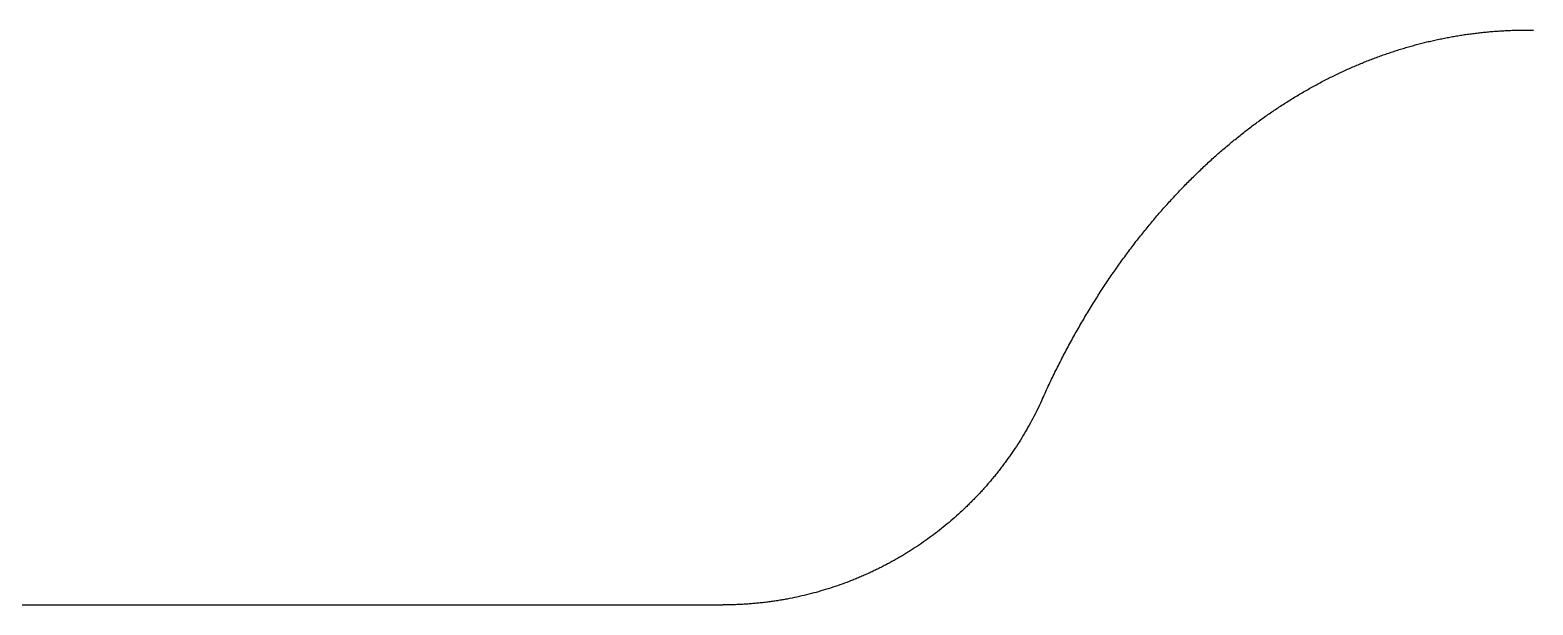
# Model space of a CAD drawing. Header units: millimetres. Extents: x -10 to 276, y -93 to 17.
# Drawn here: x 193.2 to 200.06, y -85.72 to -83.1 of the extents above; entities that cross this region are included whole.
import ezdxf

# ---------------------------------------------------------------- set-up
doc = ezdxf.new("R2010")
doc.units = ezdxf.units.MM
doc.layers.add('BLACK', color=7, linetype='CONTINUOUS')

msp = doc.modelspace()

# ---------------------------------------------------------------- linework, layer by layer
at = {"layer": 'BLACK', "linetype": 'Continuous'}
for p, q in [((199.63882, -83.142429), (199.644961, -83.141184)), ((199.644961, -83.141184), (199.651103, -83.13996)), ((199.651103, -83.13996), (199.657246, -83.138755)), ((199.657246, -83.138755), (199.66339, -83.137571)), ((199.66339, -83.137571), (199.669537, -83.136406)), ((199.669537, -83.136406), (199.675683, -83.135262)), ((199.675683, -83.135262), (199.681832, -83.134138)), ((199.681832, -83.134138), (199.687982, -83.133034)), ((199.687982, -83.133034), (199.694133, -83.13195)), ((199.694133, -83.13195), (199.700285, -83.130887)), ((199.700285, -83.130887), (199.706439, -83.129843)), ((199.706439, -83.129843), (199.712593, -83.128819)), ((199.712593, -83.128819), (199.718749, -83.127816)), ((199.718749, -83.127816), (199.724906, -83.126832)), ((199.724906, -83.126832), (199.731064, -83.125869)), ((199.731064, -83.125869), (199.737223, -83.124926)), ((199.737223, -83.124926), (199.743383, -83.124002)), ((199.743383, -83.124002), (199.749544, -83.123099)), ((199.749544, -83.123099), (199.755706, -83.122216)), ((199.755706, -83.122216), (199.761869, -83.121353)), ((199.761869, -83.121353), (199.768034, -83.12051)), ((199.768034, -83.12051), (199.774198, -83.119687)), ((199.774198, -83.119687), (199.780364, -83.118885)), ((199.780364, -83.118885), (199.786531, -83.118102)), ((199.786531, -83.118102), (199.792699, -83.117339)), ((199.792699, -83.117339), (199.798867, -83.116597)), ((199.798867, -83.116597), (199.805037, -83.115874)), ((199.805037, -83.115874), (199.811207, -83.115171)), ((199.811207, -83.115171), (199.817378, -83.114489)), ((199.817378, -83.114489), (199.823549, -83.113826)), ((199.823549, -83.113826), (199.829722, -83.113184)), ((199.829722, -83.113184), (199.835895, -83.112561)), ((199.835895, -83.112561), (199.842069, -83.111959)), ((199.842069, -83.111959), (199.848243, -83.111377)), ((199.848243, -83.111377), (199.854418, -83.110814)), ((199.854418, -83.110814), (199.860593, -83.110272)), ((199.860593, -83.110272), (199.86677, -83.10975)), ((199.86677, -83.10975), (199.872946, -83.109248)), ((199.872946, -83.109248), (199.879124, -83.108765)), ((199.879124, -83.108765), (199.885301, -83.108303)), ((199.885301, -83.108303), (199.89148, -83.107861)), ((199.89148, -83.107861), (199.897659, -83.107439)), ((199.897659, -83.107439), (199.903838, -83.107037)), ((199.903838, -83.107037), (199.910017, -83.106655)), ((199.910017, -83.106655), (199.916198, -83.106293)), ((199.916198, -83.106293), (199.922378, -83.105951)), ((199.922378, -83.105951), (199.928559, -83.105628)), ((199.928559, -83.105628), (199.93474, -83.105326)), ((199.93474, -83.105326), (199.940922, -83.105044)), ((199.940922, -83.105044), (199.947103, -83.104782)), ((199.947103, -83.104782), (199.953285, -83.10454)), ((199.953285, -83.10454), (199.959468, -83.104318)), ((199.959468, -83.104318), (199.96565, -83.104116)), ((199.96565, -83.104116), (199.971833, -83.103934)), ((199.971833, -83.103934), (199.978016, -83.103772)), ((199.978016, -83.103772), (199.984199, -83.10363)), ((199.984199, -83.10363), (199.990382, -83.103508)), ((199.990382, -83.103508), (199.996565, -83.103406)), ((199.996565, -83.103406), (200.002749, -83.103324)), ((200.002749, -83.103324), (200.008932, -83.103262)), ((200.008932, -83.103262), (200.015116, -83.10322)), ((200.015116, -83.10322), (200.021299, -83.103198)), ((200.021299, -83.103198), (200.027483, -83.103196)), ((200.027483, -83.103196), (200.033666, -83.103214)), ((200.033666, -83.103214), (200.03985, -83.103252)), ((200.03985, -83.103252), (200.046033, -83.10331)), ((200.046033, -83.10331), (200.052216, -83.103389)), ((200.052216, -83.103389), (200.058399, -83.103487)), ((199.38978, -83.210415), (199.395841, -83.208346)), ((199.395841, -83.208346), (199.40191, -83.206296)), ((199.40191, -83.206296), (199.407977, -83.204268)), ((199.407977, -83.204268), (199.414051, -83.202259)), ((199.414051, -83.202259), (199.420122, -83.200271)), ((199.420122, -83.200271), (199.426201, -83.198302)), ((199.426201, -83.198302), (199.432278, -83.196354)), ((199.432278, -83.196354), (199.438362, -83.194426)), ((199.438362, -83.194426), (199.444444, -83.192519)), ((199.444444, -83.192519), (199.450533, -83.190631)), ((199.450533, -83.190631), (199.456619, -83.188765)), ((199.456619, -83.188765), (199.462713, -83.186917)), ((199.462713, -83.186917), (199.468805, -83.185091)), ((199.468805, -83.185091), (199.474903, -83.183283)), ((199.474903, -83.183283), (199.481, -83.181498)), ((199.481, -83.181498), (199.487103, -83.179731)), ((199.487103, -83.179731), (199.493204, -83.177985)), ((199.493204, -83.177985), (199.499312, -83.176259)), ((199.499312, -83.176259), (199.505418, -83.174554)), ((199.505418, -83.174554), (199.511531, -83.172867)), ((199.511531, -83.172867), (199.517642, -83.171202)), ((199.517642, -83.171202), (199.523759, -83.169556)), ((199.523759, -83.169556), (199.529875, -83.167931)), ((199.529875, -83.167931), (199.535997, -83.166326)), ((199.535997, -83.166326), (199.542117, -83.164741)), ((199.542117, -83.164741), (199.548243, -83.163176)), ((199.548243, -83.163176), (199.554368, -83.161631)), ((199.554368, -83.161631), (199.560499, -83.160106)), ((199.560499, -83.160106), (199.571377, -83.15745)), ((199.571377, -83.15745), (199.5775, -83.155984)), ((199.5775, -83.155984), (199.583625, -83.154538)), ((199.583625, -83.154538), (199.589751, -83.153112)), ((199.589751, -83.153112), (199.59588, -83.151706)), ((199.59588, -83.151706), (199.602009, -83.15032)), ((199.602009, -83.15032), (199.608141, -83.148955)), ((199.608141, -83.148955), (199.614273, -83.147609)), ((199.614273, -83.147609), (199.620408, -83.146284)), ((199.620408, -83.146284), (199.626544, -83.144979)), ((199.626544, -83.144979), (199.632682, -83.143694)), ((199.632682, -83.143694), (199.63882, -83.142429)), ((199.215128, -83.279292), (199.221111, -83.27663)), ((199.221111, -83.27663), (199.227093, -83.27399)), ((199.227093, -83.27399), (199.233083, -83.271369)), ((199.233083, -83.271369), (199.239071, -83.26877)), ((199.239071, -83.26877), (199.245067, -83.26619)), ((199.245067, -83.26619), (199.251061, -83.263632)), ((199.251061, -83.263632), (199.257063, -83.261093)), ((199.257063, -83.261093), (199.263063, -83.258576)), ((199.263063, -83.258576), (199.269071, -83.256078)), ((199.269071, -83.256078), (199.275077, -83.253602)), ((199.275077, -83.253602), (199.281091, -83.251144)), ((199.281091, -83.251144), (199.287103, -83.248709)), ((199.287103, -83.248709), (199.293123, -83.246293)), ((199.293123, -83.246293), (199.299141, -83.243899)), ((199.299141, -83.243899), (199.305166, -83.241523)), ((199.305166, -83.241523), (199.31119, -83.239169)), ((199.31119, -83.239169), (199.317221, -83.236835)), ((199.317221, -83.236835), (199.32325, -83.234522)), ((199.32325, -83.234522), (199.329287, -83.232228)), ((199.329287, -83.232228), (199.335322, -83.229956)), ((199.335322, -83.229956), (199.341364, -83.227703)), ((199.341364, -83.227703), (199.347404, -83.225471)), ((199.347404, -83.225471), (199.353452, -83.223259)), ((199.353452, -83.223259), (199.359497, -83.221068)), ((199.359497, -83.221068), (199.36555, -83.218896)), ((199.36555, -83.218896), (199.371601, -83.216746)), ((199.371601, -83.216746), (199.37766, -83.214615)), ((199.37766, -83.214615), (199.383716, -83.212506)), ((199.383716, -83.212506), (199.38978, -83.210415)), ((199.072593, -83.349335), (199.078493, -83.346178)), ((199.078493, -83.346178), (199.084392, -83.343045)), ((199.084392, -83.343045), (199.0903, -83.339929)), ((199.0903, -83.339929), (199.096206, -83.336836)), ((199.096206, -83.336836), (199.102121, -83.333762)), ((199.102121, -83.333762), (199.108035, -83.330711)), ((199.108035, -83.330711), (199.113958, -83.327678)), ((199.113958, -83.327678), (199.119879, -83.324668)), ((199.119879, -83.324668), (199.125809, -83.321676)), ((199.125809, -83.321676), (199.131737, -83.318708)), ((199.131737, -83.318708), (199.137674, -83.315757)), ((199.137674, -83.315757), (199.143609, -83.31283)), ((199.143609, -83.31283), (199.149553, -83.309921)), ((199.149553, -83.309921), (199.155495, -83.307034)), ((199.155495, -83.307034), (199.161446, -83.304166)), ((199.161446, -83.304166), (199.167395, -83.301321)), ((199.167395, -83.301321), (199.173353, -83.298495)), ((199.173353, -83.298495), (199.179309, -83.295691)), ((199.179309, -83.295691), (199.185273, -83.292905)), ((199.185273, -83.292905), (199.191235, -83.290142)), ((199.191235, -83.290142), (199.197206, -83.287398)), ((199.197206, -83.287398), (199.203175, -83.284676)), ((199.203175, -83.284676), (199.209152, -83.281973)), ((199.209152, -83.281973), (199.215128, -83.279292)), ((198.955492, -83.416797), (198.961309, -83.413225)), ((198.961309, -83.413225), (198.967125, -83.409678)), ((198.967125, -83.409678), (198.972951, -83.406148)), ((198.972951, -83.406148), (198.978776, -83.402642)), ((198.978776, -83.402642), (198.984611, -83.399153)), ((198.984611, -83.399153), (198.990445, -83.395688)), ((198.990445, -83.395688), (198.996288, -83.392241)), ((198.996288, -83.392241), (199.00213, -83.388818)), ((199.00213, -83.388818), (199.007982, -83.385412)), ((199.007982, -83.385412), (199.013833, -83.382031)), ((199.013833, -83.382031), (199.019694, -83.378666)), ((199.019694, -83.378666), (199.025553, -83.375326)), ((199.025553, -83.375326), (199.031421, -83.372003)), ((199.031421, -83.372003), (199.037289, -83.368704)), ((199.037289, -83.368704), (199.043166, -83.365423)), ((199.043166, -83.365423), (199.049041, -83.362165)), ((199.049041, -83.362165), (199.054926, -83.358925)), ((199.054926, -83.358925), (199.060809, -83.355709)), ((199.060809, -83.355709), (199.066702, -83.35251)), ((199.066702, -83.35251), (199.072593, -83.349335)), ((198.851651, -83.484599), (198.857379, -83.480654)), ((198.857379, -83.480654), (198.863109, -83.476734)), ((198.863109, -83.476734), (198.868848, -83.472831)), ((198.868848, -83.472831), (198.874587, -83.468952)), ((198.874587, -83.468952), (198.880337, -83.46509)), ((198.880337, -83.46509), (198.886086, -83.461253)), ((198.886086, -83.461253), (198.891846, -83.457432)), ((198.891846, -83.457432), (198.897605, -83.453636)), ((198.897605, -83.453636), (198.903375, -83.449857)), ((198.903375, -83.449857), (198.909144, -83.446102)), ((198.909144, -83.446102), (198.914924, -83.442365)), ((198.914924, -83.442365), (198.920703, -83.438652)), ((198.920703, -83.438652), (198.926492, -83.434956)), ((198.926492, -83.434956), (198.93228, -83.431284)), ((198.93228, -83.431284), (198.938079, -83.427629)), ((198.938079, -83.427629), (198.943877, -83.423999)), ((198.943877, -83.423999), (198.949685, -83.420386)), ((198.949685, -83.420386), (198.955492, -83.416797)), ((198.757534, -83.552966), (198.763174, -83.548676)), ((198.763174, -83.548676), (198.768818, -83.544408)), ((198.768818, -83.544408), (198.77447, -83.540159)), ((198.77447, -83.540159), (198.780125, -83.535933)), ((198.780125, -83.535933), (198.785789, -83.531724)), ((198.785789, -83.531724), (198.791457, -83.527539)), ((198.791457, -83.527539), (198.797133, -83.523372)), ((198.797133, -83.523372), (198.800361, -83.521013)), ((198.800361, -83.521013), (198.806035, -83.516886)), ((198.806035, -83.516886), (198.81172, -83.512776)), ((198.81172, -83.512776), (198.817406, -83.50869)), ((198.817406, -83.50869), (198.823102, -83.504622)), ((198.823102, -83.504622), (198.828799, -83.500577)), ((198.828799, -83.500577), (198.834506, -83.49655)), ((198.834506, -83.49655), (198.840214, -83.492547)), ((198.840214, -83.492547), (198.845932, -83.488561)), ((198.845932, -83.488561), (198.851651, -83.484599)), ((198.66817, -83.624382), (198.673708, -83.619764)), ((198.673708, -83.619764), (198.67925, -83.615168)), ((198.67925, -83.615168), (198.684801, -83.610591)), ((198.684801, -83.610591), (198.690357, -83.606036)), ((198.690357, -83.606036), (198.695921, -83.601499)), ((198.695921, -83.601499), (198.701489, -83.596985)), ((198.701489, -83.596985), (198.707066, -83.59249)), ((198.707066, -83.59249), (198.712648, -83.588017)), ((198.712648, -83.588017), (198.718238, -83.583563)), ((198.718238, -83.583563), (198.723832, -83.579131)), ((198.723832, -83.579131), (198.729434, -83.574718)), ((198.729434, -83.574718), (198.735041, -83.570328)), ((198.735041, -83.570328), (198.740656, -83.565955)), ((198.740656, -83.565955), (198.746275, -83.561606)), ((198.746275, -83.561606), (198.751903, -83.557275)), ((198.751903, -83.557275), (198.757534, -83.552966)), ((198.591366, -83.691184), (198.596808, -83.686278)), ((198.596808, -83.686278), (198.602255, -83.681395)), ((198.602255, -83.681395), (198.607711, -83.67653)), ((198.607711, -83.67653), (198.613172, -83.671687)), ((198.613172, -83.671687), (198.618642, -83.666863)), ((198.618642, -83.666863), (198.624117, -83.662062)), ((198.624117, -83.662062), (198.6296, -83.657279)), ((198.6296, -83.657279), (198.635089, -83.652519)), ((198.635089, -83.652519), (198.640587, -83.647777)), ((198.640587, -83.647777), (198.646089, -83.643058)), ((198.646089, -83.643058), (198.6516, -83.638357)), ((198.6516, -83.638357), (198.657116, -83.633679)), ((198.657116, -83.633679), (198.662641, -83.629019)), ((198.662641, -83.629019), (198.66817, -83.624382)), ((198.515959, -83.762013), (198.521298, -83.756819)), ((198.521298, -83.756819), (198.526643, -83.751648)), ((198.526643, -83.751648), (198.531997, -83.746495)), ((198.531997, -83.746495), (198.537356, -83.741365)), ((198.537356, -83.741365), (198.542725, -83.736254)), ((198.542725, -83.736254), (198.548099, -83.731165)), ((198.548099, -83.731165), (198.553483, -83.726094)), ((198.553483, -83.726094), (198.558872, -83.721047)), ((198.558872, -83.721047), (198.564271, -83.716017)), ((198.564271, -83.716017), (198.569675, -83.71101)), ((198.569675, -83.71101), (198.575088, -83.706022)), ((198.575088, -83.706022), (198.580506, -83.701056)), ((198.580506, -83.701056), (198.585934, -83.696109)), ((198.585934, -83.696109), (198.591366, -83.691184)), ((198.447277, -83.831381), (198.452512, -83.825923)), ((198.452512, -83.825923), (198.457757, -83.820484)), ((198.457757, -83.820484), (198.463007, -83.815067)), ((198.463007, -83.815067), (198.468268, -83.809668)), ((198.468268, -83.809668), (198.473535, -83.804292)), ((198.473535, -83.804292), (198.478812, -83.798934)), ((198.478812, -83.798934), (198.484094, -83.793599)), ((198.484094, -83.793599), (198.489387, -83.788282)), ((198.489387, -83.788282), (198.494685, -83.782988)), ((198.494685, -83.782988), (198.499993, -83.777712)), ((198.499993, -83.777712), (198.505307, -83.772459)), ((198.505307, -83.772459), (198.51063, -83.767225)), ((198.51063, -83.767225), (198.515959, -83.762013)), ((198.385094, -83.898485), (198.390228, -83.892782)), ((198.390228, -83.892782), (198.395374, -83.887097)), ((198.395374, -83.887097), (198.400525, -83.881434)), ((198.400525, -83.881434), (198.405688, -83.87579)), ((198.405688, -83.87579), (198.410856, -83.870169)), ((198.410856, -83.870169), (198.416035, -83.864565)), ((198.416035, -83.864565), (198.42122, -83.858985)), ((198.42122, -83.858985), (198.426416, -83.853422)), ((198.426416, -83.853422), (198.431618, -83.847882)), ((198.431618, -83.847882), (198.43683, -83.842361)), ((198.43683, -83.842361), (198.442049, -83.836862)), ((198.442049, -83.836862), (198.447277, -83.831381)), ((198.324147, -83.968525), (198.329176, -83.962578)), ((198.329176, -83.962578), (198.334216, -83.956648)), ((198.334216, -83.956648), (198.339263, -83.950742)), ((198.339263, -83.950742), (198.344321, -83.944853)), ((198.344321, -83.944853), (198.349386, -83.938987)), ((198.349386, -83.938987), (198.354461, -83.933139)), ((198.354461, -83.933139), (198.359544, -83.927313)), ((198.359544, -83.927313), (198.364637, -83.921506)), ((198.364637, -83.921506), (198.369737, -83.915721)), ((198.369737, -83.915721), (198.374848, -83.909955)), ((198.374848, -83.909955), (198.379966, -83.904211)), ((198.379966, -83.904211), (198.385094, -83.898485)), ((198.269424, -84.035297), (198.274353, -84.029124)), ((198.274353, -84.029124), (198.279289, -84.022975)), ((198.279289, -84.022975), (198.284237, -84.016843)), ((198.284237, -84.016843), (198.289192, -84.010733)), ((198.289192, -84.010733), (198.294159, -84.004642)), ((198.294159, -84.004642), (198.299133, -83.998573)), ((198.299133, -83.998573), (198.304118, -83.992522)), ((198.304118, -83.992522), (198.309111, -83.986493)), ((198.309111, -83.986493), (198.314114, -83.980483)), ((198.314114, -83.980483), (198.319125, -83.974495)), ((198.319125, -83.974495), (198.324147, -83.968525)), ((198.215854, -84.104507), (198.220674, -84.098116)), ((198.220674, -84.098116), (198.225506, -84.091742)), ((198.225506, -84.091742), (198.230346, -84.085391)), ((198.230346, -84.085391), (198.235198, -84.079058)), ((198.235198, -84.079058), (198.240057, -84.072747)), ((198.240057, -84.072747), (198.244928, -84.066454)), ((198.244928, -84.066454), (198.249808, -84.060183)), ((198.249808, -84.060183), (198.254698, -84.05393)), ((198.254698, -84.05393), (198.259597, -84.047699)), ((198.259597, -84.047699), (198.264506, -84.041487)), ((198.264506, -84.041487), (198.269424, -84.035297)), ((198.16349, -84.176144), (198.168199, -84.169531)), ((198.168199, -84.169531), (198.172918, -84.16294)), ((198.172918, -84.16294), (198.177649, -84.156366)), ((198.177649, -84.156366), (198.182388, -84.149815)), ((198.182388, -84.149815), (198.187139, -84.143282)), ((198.187139, -84.143282), (198.191899, -84.13677)), ((198.191899, -84.13677), (198.19667, -84.130277)), ((198.19667, -84.130277), (198.20145, -84.123806)), ((198.20145, -84.123806), (198.206242, -84.117352)), ((198.206242, -84.117352), (198.211042, -84.110921)), ((198.211042, -84.110921), (198.215854, -84.104507)), ((198.11698, -84.243354), (198.121584, -84.236543)), ((198.121584, -84.236543), (198.126197, -84.229753)), ((198.126197, -84.229753), (198.130822, -84.222982)), ((198.130822, -84.222982), (198.135456, -84.216232)), ((198.135456, -84.216232), (198.140103, -84.2095)), ((198.140103, -84.2095), (198.144758, -84.20279)), ((198.144758, -84.20279), (198.149426, -84.196098)), ((198.149426, -84.196098), (198.154103, -84.189427)), ((198.154103, -84.189427), (198.158792, -84.182774)), ((198.158792, -84.182774), (198.16349, -84.176144)), ((198.071557, -84.312533), (198.07605, -84.305526)), ((198.07605, -84.305526), (198.080553, -84.29854)), ((198.080553, -84.29854), (198.085068, -84.291572)), ((198.085068, -84.291572), (198.089593, -84.284626)), ((198.089593, -84.284626), (198.094131, -84.277697)), ((198.094131, -84.277697), (198.098678, -84.27079)), ((198.098678, -84.27079), (198.103238, -84.2639)), ((198.103238, -84.2639), (198.107808, -84.257032)), ((198.107808, -84.257032), (198.112389, -84.250182)), ((198.112389, -84.250182), (198.11698, -84.243354)), ((198.030773, -84.377884), (198.035155, -84.370708)), ((198.035155, -84.370708), (198.04043, -84.362119)), ((198.04043, -84.362119), (198.044842, -84.354978)), ((198.044842, -84.354978), (198.049266, -84.347854)), ((198.049266, -84.347854), (198.053701, -84.340752)), ((198.053701, -84.340752), (198.058149, -84.333667)), ((198.058149, -84.333667), (198.062606, -84.326603)), ((198.062606, -84.326603), (198.067077, -84.319557)), ((198.067077, -84.319557), (198.071557, -84.312533)), ((197.987642, -84.450645), (197.991901, -84.443284)), ((197.991901, -84.443284), (197.996169, -84.435945)), ((197.996169, -84.435945), (198.000453, -84.428621)), ((198.000453, -84.428621), (198.004746, -84.421319)), ((198.004746, -84.421319), (198.009055, -84.414032)), ((198.009055, -84.414032), (198.013373, -84.406767)), ((198.013373, -84.406767), (198.017706, -84.399516)), ((198.017706, -84.399516), (198.022049, -84.392288)), ((198.022049, -84.392288), (198.026406, -84.385075)), ((198.026406, -84.385075), (198.030773, -84.377884)), ((197.949898, -84.517693), (197.954039, -84.510173)), ((197.954039, -84.510173), (197.958196, -84.502666)), ((197.958196, -84.502666), (197.962364, -84.495182)), ((197.962364, -84.495182), (197.966546, -84.487712)), ((197.966546, -84.487712), (197.970739, -84.480263)), ((197.970739, -84.480263), (197.974947, -84.472829)), ((197.974947, -84.472829), (197.979165, -84.465418)), ((197.979165, -84.465418), (197.983399, -84.45802)), ((197.983399, -84.45802), (197.987642, -84.450645)), ((197.913201, -84.586203), (197.917226, -84.578518)), ((197.917226, -84.578518), (197.921263, -84.570855)), ((197.921263, -84.570855), (197.925315, -84.563205)), ((197.925315, -84.563205), (197.929378, -84.555577)), ((197.929378, -84.555577), (197.933457, -84.547963)), ((197.933457, -84.547963), (197.937547, -84.540371)), ((197.937547, -84.540371), (197.941651, -84.532792)), ((197.941651, -84.532792), (197.945767, -84.525236)), ((197.945767, -84.525236), (197.949898, -84.517693)), ((197.877588, -84.656139), (197.88149, -84.648301)), ((197.88149, -84.648301), (197.885407, -84.640476)), ((197.885407, -84.640476), (197.889336, -84.632671)), ((197.889336, -84.632671), (197.893281, -84.624881)), ((197.893281, -84.624881), (197.897237, -84.617112)), ((197.897237, -84.617112), (197.901209, -84.609356)), ((197.901209, -84.609356), (197.905192, -84.601622)), ((197.905192, -84.601622), (197.909191, -84.593902)), ((197.909191, -84.593902), (197.913201, -84.586203)), ((197.846867, -84.719484), (197.850657, -84.711508)), ((197.850657, -84.711508), (197.854463, -84.703545)), ((197.854463, -84.703545), (197.858282, -84.695603)), ((197.858282, -84.695603), (197.862116, -84.687675)), ((197.862116, -84.687675), (197.865962, -84.679767)), ((197.865962, -84.679767), (197.869824, -84.671873)), ((197.869824, -84.671873), (197.873698, -84.663999)), ((197.873698, -84.663999), (197.877588, -84.656139)), ((197.817049, -84.783912), (197.812354, -84.794203)), ((197.817049, -84.783912), (197.820725, -84.775802)), ((197.820725, -84.775802), (197.824417, -84.767705)), ((197.824417, -84.767705), (197.828122, -84.759628)), ((197.828122, -84.759628), (197.831843, -84.751564)), ((197.831843, -84.751564), (197.835577, -84.74352)), ((197.835577, -84.74352), (197.839327, -84.73549)), ((197.839327, -84.73549), (197.843089, -84.72748)), ((197.843089, -84.72748), (197.846867, -84.719484)), ((197.782668, -84.855232), (197.77747, -84.865279)), ((197.787796, -84.845149), (197.782668, -84.855232)), ((197.792851, -84.83503), (197.787796, -84.845149)), ((197.797835, -84.824875), (197.792851, -84.83503)), ((197.802747, -84.814685), (197.797835, -84.824875)), ((197.807587, -84.804461), (197.802747, -84.814685)), ((197.812354, -84.794203), (197.807587, -84.804461)), ((197.7448, -84.924766), (197.739111, -84.934544)), ((197.75042, -84.914949), (197.7448, -84.924766)), ((197.75597, -84.905091), (197.75042, -84.914949)), ((197.761451, -84.895195), (197.75597, -84.905091)), ((197.766861, -84.885261), (197.761451, -84.895195)), ((197.772201, -84.875288), (197.766861, -84.885261)), ((197.77747, -84.865279), (197.772201, -84.875288)), ((197.703535, -84.992347), (197.697368, -85.001832)), ((197.709634, -84.982819), (197.703535, -84.992347)), ((197.715666, -84.973248), (197.709634, -84.982819)), ((197.72163, -84.963634), (197.715666, -84.973248)), ((197.727525, -84.953979), (197.72163, -84.963634)), ((197.733352, -84.944282), (197.727525, -84.953979)), ((197.739111, -84.934544), (197.733352, -84.944282)), ((197.658974, -85.057808), (197.655668, -85.062398)), ((197.665537, -85.048593), (197.658974, -85.057808)), ((197.672036, -85.039331), (197.665537, -85.048593)), ((197.678468, -85.030024), (197.672036, -85.039331)), ((197.684835, -85.020671), (197.678468, -85.030024)), ((197.691135, -85.011274), (197.684835, -85.020671)), ((197.697368, -85.001832), (197.691135, -85.011274)), ((197.604152, -85.129817), (197.600591, -85.134213)), ((197.607697, -85.125408), (197.604152, -85.129817)), ((197.611226, -85.120987), (197.607697, -85.125408)), ((197.61474, -85.116553), (197.611226, -85.120987)), ((197.618238, -85.112107), (197.61474, -85.116553)), ((197.62172, -85.107649), (197.618238, -85.112107)), ((197.625187, -85.103178), (197.62172, -85.107649)), ((197.628638, -85.098695), (197.625187, -85.103178)), ((197.632072, -85.0942), (197.628638, -85.098695)), ((197.635491, -85.089693), (197.632072, -85.0942)), ((197.638894, -85.085173), (197.635491, -85.089693)), ((197.642281, -85.080642), (197.638894, -85.085173)), ((197.645652, -85.076099), (197.642281, -85.080642)), ((197.649007, -85.071544), (197.645652, -85.076099)), ((197.652345, -85.066977), (197.649007, -85.071544)), ((197.655668, -85.062398), (197.652345, -85.066977)), ((197.545345, -85.198613), (197.541542, -85.202801)), ((197.549134, -85.194411), (197.545345, -85.198613)), ((197.552907, -85.190197), (197.549134, -85.194411)), ((197.556667, -85.185969), (197.552907, -85.190197)), ((197.56041, -85.181727), (197.556667, -85.185969)), ((197.564139, -85.177473), (197.56041, -85.181727)), ((197.567853, -85.173205), (197.564139, -85.177473)), ((197.571552, -85.168924), (197.567853, -85.173205)), ((197.575235, -85.164631), (197.571552, -85.168924)), ((197.578904, -85.160324), (197.575235, -85.164631)), ((197.582557, -85.156004), (197.578904, -85.160324)), ((197.586194, -85.151671), (197.582557, -85.156004)), ((197.589817, -85.147326), (197.586194, -85.151671)), ((197.593424, -85.142968), (197.589817, -85.147326)), ((197.597015, -85.138597), (197.593424, -85.142968)), ((197.600591, -85.134213), (197.597015, -85.138597)), ((197.48274, -85.263975), (197.478706, -85.267941)), ((197.486761, -85.259994), (197.48274, -85.263975)), ((197.490767, -85.256), (197.486761, -85.259994)), ((197.494759, -85.251991), (197.490767, -85.256)), ((197.498737, -85.247968), (197.494759, -85.251991)), ((197.502701, -85.243931), (197.498737, -85.247968)), ((197.50665, -85.23988), (197.502701, -85.243931)), ((197.510585, -85.235815), (197.50665, -85.23988)), ((197.514505, -85.231736), (197.510585, -85.235815)), ((197.518412, -85.227644), (197.514505, -85.231736)), ((197.522303, -85.223537), (197.518412, -85.227644)), ((197.52618, -85.219417), (197.522303, -85.223537)), ((197.530042, -85.215284), (197.52618, -85.219417)), ((197.53389, -85.211136), (197.530042, -85.215284)), ((197.537723, -85.206975), (197.53389, -85.211136)), ((197.541542, -85.202801), (197.537723, -85.206975)), ((197.407418, -85.333665), (197.398847, -85.341047)), ((197.415937, -85.326223), (197.407418, -85.333665)), ((197.424403, -85.318721), (197.415937, -85.326223)), ((197.432816, -85.311159), (197.424403, -85.318721)), ((197.441175, -85.303538), (197.432816, -85.311159)), ((197.44948, -85.295858), (197.441175, -85.303538)), ((197.457731, -85.288119), (197.44948, -85.295858)), ((197.458324, -85.287558), (197.457731, -85.288119)), ((197.462429, -85.283664), (197.458324, -85.287558)), ((197.466519, -85.279755), (197.462429, -85.283664)), ((197.470595, -85.275831), (197.466519, -85.279755)), ((197.474657, -85.271894), (197.470595, -85.275831)), ((197.478706, -85.267941), (197.474657, -85.271894)), ((197.319415, -85.404707), (197.310342, -85.411466)), ((197.328439, -85.397885), (197.319415, -85.404707)), ((197.337414, -85.390999), (197.328439, -85.397885)), ((197.346341, -85.38405), (197.337414, -85.390999)), ((197.355218, -85.377038), (197.346341, -85.38405)), ((197.364045, -85.369963), (197.355218, -85.377038)), ((197.372822, -85.362827), (197.364045, -85.369963)), ((197.381549, -85.355628), (197.372822, -85.362827)), ((197.390224, -85.348368), (197.381549, -85.355628)), ((197.398847, -85.341047), (197.390224, -85.348368)), ((197.226603, -85.469361), (197.217075, -85.475462)), ((197.236087, -85.463193), (197.226603, -85.469361)), ((197.245528, -85.456957), (197.236087, -85.463193)), ((197.254924, -85.450656), (197.245528, -85.456957)), ((197.264275, -85.444288), (197.254924, -85.450656)), ((197.273581, -85.437854), (197.264275, -85.444288)), ((197.282841, -85.431354), (197.273581, -85.437854)), ((197.292055, -85.42479), (197.282841, -85.431354)), ((197.301222, -85.41816), (197.292055, -85.42479)), ((197.310342, -85.411466), (197.301222, -85.41816)), ((197.104539, -85.5407), (197.099528, -85.543328)), ((197.109539, -85.538056), (197.104539, -85.5407)), ((197.114531, -85.535393), (197.109539, -85.538056)), ((197.119513, -85.532713), (197.114531, -85.535393)), ((197.124486, -85.530015), (197.119513, -85.532713)), ((197.129449, -85.5273), (197.124486, -85.530015)), ((197.134402, -85.524567), (197.129449, -85.5273)), ((197.139346, -85.521817), (197.134402, -85.524567)), ((197.14428, -85.519049), (197.139346, -85.521817)), ((197.149204, -85.516264), (197.14428, -85.519049)), ((197.154118, -85.513461), (197.149204, -85.516264)), ((197.159022, -85.510642), (197.154118, -85.513461)), ((197.163916, -85.507804), (197.159022, -85.510642)), ((197.168801, -85.50495), (197.163916, -85.507804)), ((197.173675, -85.502078), (197.168801, -85.50495)), ((197.178538, -85.499189), (197.173675, -85.502078)), ((197.183392, -85.496283), (197.178538, -85.499189)), ((197.188235, -85.49336), (197.183392, -85.496283)), ((197.193068, -85.490419), (197.188235, -85.49336)), ((197.197891, -85.487462), (197.193068, -85.490419)), ((197.202703, -85.484487), (197.197891, -85.487462)), ((197.207504, -85.481496), (197.202703, -85.484487)), ((197.217075, -85.475462), (197.207504, -85.481496)), ((196.955711, -85.609576), (196.950458, -85.611676)), ((196.960957, -85.607456), (196.955711, -85.609576)), ((196.966195, -85.605319), (196.960957, -85.607456)), ((196.971426, -85.603162), (196.966195, -85.605319)), ((196.976648, -85.600988), (196.971426, -85.603162)), ((196.981864, -85.598795), (196.976648, -85.600988)), ((196.987071, -85.596583), (196.981864, -85.598795)), ((196.992271, -85.594353), (196.987071, -85.596583)), ((196.997462, -85.592105), (196.992271, -85.594353)), ((197.002646, -85.589838), (196.997462, -85.592105)), ((197.007821, -85.587554), (197.002646, -85.589838)), ((197.012988, -85.58525), (197.007821, -85.587554)), ((197.018147, -85.582929), (197.012988, -85.58525)), ((197.023298, -85.580589), (197.018147, -85.582929)), ((197.028441, -85.578231), (197.023298, -85.580589)), ((197.033575, -85.575855), (197.028441, -85.578231)), ((197.038701, -85.573461), (197.033575, -85.575855)), ((197.043818, -85.571049), (197.038701, -85.573461)), ((197.048927, -85.568619), (197.043818, -85.571049)), ((197.054027, -85.56617), (197.048927, -85.568619)), ((197.059118, -85.563704), (197.054027, -85.56617)), ((197.064201, -85.561219), (197.059118, -85.563704)), ((197.069274, -85.558717), (197.064201, -85.561219)), ((197.07434, -85.556197), (197.069274, -85.558717)), ((197.079395, -85.553659), (197.07434, -85.556197)), ((197.084442, -85.551102), (197.079395, -85.553659)), ((197.08948, -85.548529), (197.084442, -85.551102)), ((197.094509, -85.545937), (197.08948, -85.548529)), ((197.099528, -85.543328), (197.094509, -85.545937)), ((196.73973, -85.679047), (196.728732, -85.6817)), ((196.750709, -85.676316), (196.73973, -85.679047)), ((196.761668, -85.673508), (196.750709, -85.676316)), ((196.772606, -85.670623), (196.761668, -85.673508)), ((196.783524, -85.66766), (196.772606, -85.670623)), ((196.794421, -85.66462), (196.783524, -85.66766)), ((196.805296, -85.661503), (196.794421, -85.66462)), ((196.816148, -85.658309), (196.805296, -85.661503)), ((196.826977, -85.655039), (196.816148, -85.658309)), ((196.837783, -85.651692), (196.826977, -85.655039)), ((196.848565, -85.648269), (196.837783, -85.651692)), ((196.859322, -85.64477), (196.848565, -85.648269)), ((196.870055, -85.641195), (196.859322, -85.64477)), ((196.880761, -85.637544), (196.870055, -85.641195)), ((196.891442, -85.633818), (196.880761, -85.637544)), ((196.902096, -85.630016), (196.891442, -85.633818)), ((196.912722, -85.626139), (196.902096, -85.630016)), ((196.923321, -85.622187), (196.912722, -85.626139)), ((196.933892, -85.61816), (196.923321, -85.622187)), ((196.934654, -85.617867), (196.933892, -85.61816)), ((196.939929, -85.615822), (196.934654, -85.617867)), ((196.945197, -85.613758), (196.939929, -85.615822)), ((196.950458, -85.611676), (196.945197, -85.613758)), ((167.4201, -85.725), (196.359025, -85.725)), ((196.370044, -85.724962), (196.359025, -85.725)), ((196.375702, -85.724913), (196.370044, -85.724962)), ((196.381359, -85.724844), (196.375702, -85.724913)), ((196.387016, -85.724755), (196.381359, -85.724844)), ((196.392672, -85.724646), (196.387016, -85.724755)), ((196.398329, -85.724517), (196.392672, -85.724646)), ((196.403984, -85.724368), (196.398329, -85.724517)), ((196.409639, -85.724199), (196.403984, -85.724368)), ((196.415293, -85.72401), (196.409639, -85.724199)), ((196.420947, -85.723801), (196.415293, -85.72401)), ((196.4266, -85.723572), (196.420947, -85.723801)), ((196.432252, -85.723323), (196.4266, -85.723572)), ((196.437903, -85.723055), (196.432252, -85.723323)), ((196.443553, -85.722766), (196.437903, -85.723055)), ((196.449202, -85.722457), (196.443553, -85.722766)), ((196.45485, -85.722128), (196.449202, -85.722457)), ((196.460496, -85.721779), (196.45485, -85.722128)), ((196.466141, -85.72141), (196.460496, -85.721779)), ((196.471785, -85.721022), (196.466141, -85.72141)), ((196.477428, -85.720613), (196.471785, -85.721022)), ((196.483069, -85.720184), (196.477428, -85.720613)), ((196.488708, -85.719736), (196.483069, -85.720184)), ((196.494346, -85.719267), (196.488708, -85.719736)), ((196.499982, -85.718779), (196.494346, -85.719267)), ((196.505617, -85.71827), (196.499982, -85.718779)), ((196.511249, -85.717742), (196.505617, -85.71827)), ((196.51688, -85.717194), (196.511249, -85.717742)), ((196.522509, -85.716626), (196.51688, -85.717194)), ((196.528135, -85.716038), (196.522509, -85.716626)), ((196.53376, -85.71543), (196.528135, -85.716038)), ((196.539382, -85.714802), (196.53376, -85.71543)), ((196.545002, -85.714154), (196.539382, -85.714802)), ((196.55062, -85.713487), (196.545002, -85.714154)), ((196.556235, -85.712799), (196.55062, -85.713487)), ((196.561848, -85.712092), (196.556235, -85.712799)), ((196.567458, -85.711365), (196.561848, -85.712092)), ((196.573066, -85.710618), (196.567458, -85.711365)), ((196.578671, -85.709852), (196.573066, -85.710618)), ((196.584273, -85.709065), (196.578671, -85.709852)), ((196.589872, -85.708259), (196.584273, -85.709065)), ((196.595469, -85.707433), (196.589872, -85.708259)), ((196.601062, -85.706587), (196.595469, -85.707433)), ((196.606653, -85.705721), (196.601062, -85.706587)), ((196.61224, -85.704836), (196.606653, -85.705721)), ((196.617824, -85.703931), (196.61224, -85.704836)), ((196.623405, -85.703006), (196.617824, -85.703931)), ((196.628983, -85.702061), (196.623405, -85.703006)), ((196.634557, -85.701097), (196.628983, -85.702061)), ((196.640128, -85.700113), (196.634557, -85.701097)), ((196.645695, -85.699109), (196.640128, -85.700113)), ((196.651259, -85.698085), (196.645695, -85.699109)), ((196.662375, -85.69598), (196.651259, -85.698085)), ((196.673476, -85.693795), (196.662375, -85.69598)), ((196.684561, -85.691533), (196.673476, -85.693795)), ((196.69563, -85.689192), (196.684561, -85.691533)), ((196.706682, -85.686773), (196.69563, -85.689192)), ((196.717716, -85.684275), (196.706682, -85.686773)), ((196.728732, -85.6817), (196.717716, -85.684275))]:
    msp.add_line(p, q, dxfattribs=at)

doc.saveas('drawing.dxf')
